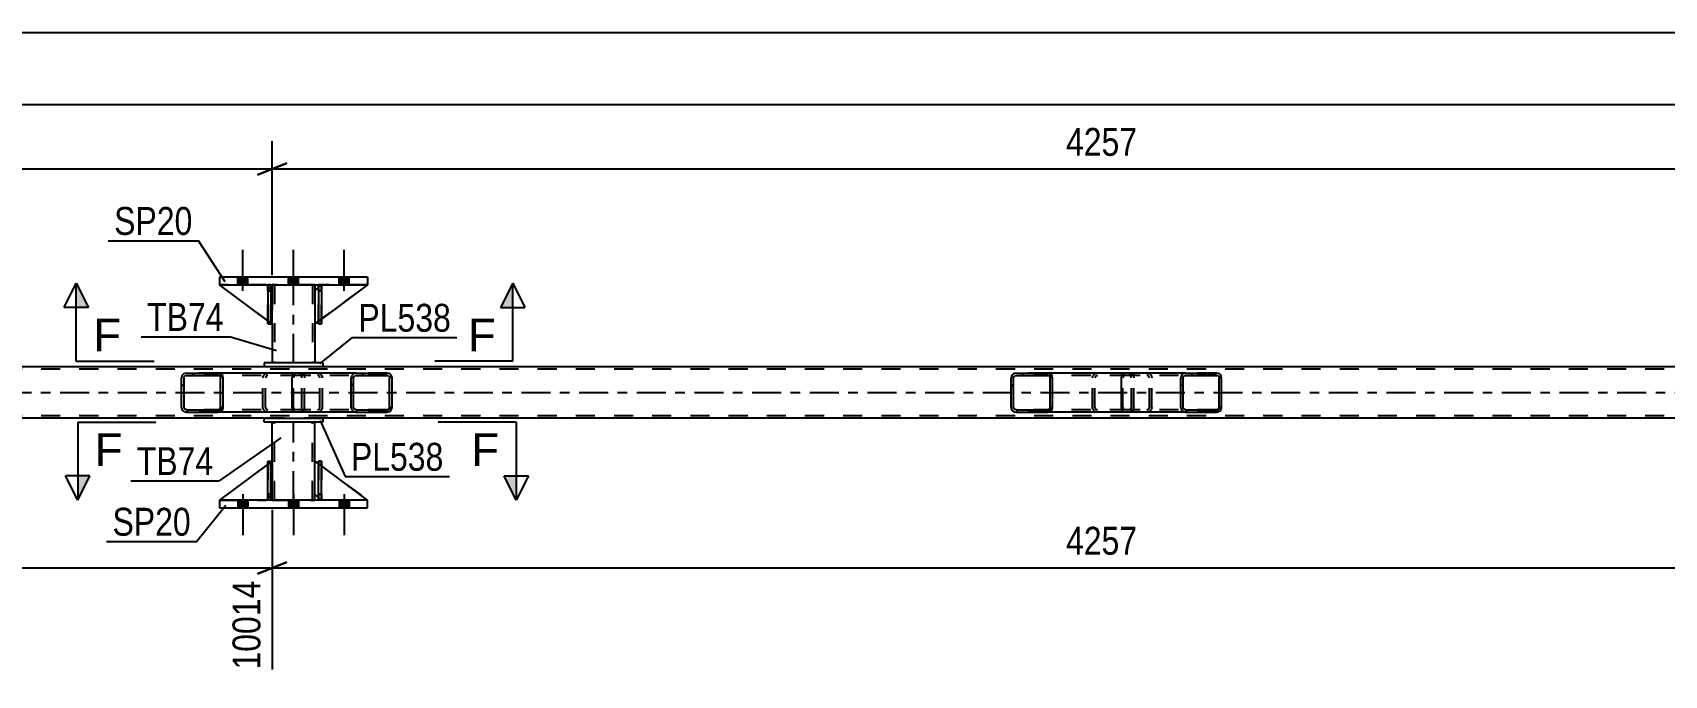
# Model space of a CAD drawing. Header units: millimetres. Extents: x 0 to 841, y 0 to 594.
# Drawn here: x 475.1 to 642.6, y 197.2 to 263.1 of the extents above; entities that cross this region are included whole.
import ezdxf

# ---------------------------------------------------------------- set-up
doc = ezdxf.new("R2010")
doc.units = ezdxf.units.MM
doc.linetypes.add('DXK_LINE_DOT2', pattern=[3.9198, 1.9599, -1.9599])
doc.linetypes.add('DXK_LINE_DOT3', pattern=[5.9187, 2.979, -0.9799, 0.9799, -0.9799])
doc.styles.add('Arial', font='ARIAL.TTF', dxfattribs={"height": 0.2})
doc.styles.add('Arial Narrow', font='ARIALN.TTF', dxfattribs={"height": 0.2})

# ---------------------------------------------------------------- blocks, each defined once
blk = doc.blocks.new('Part-318887337-2885 - 2764')
at = {"color": 2, "linetype": 'Continuous'}
for p, q in [((504.41, 215.16), (504.41, 219.16)), ((504.41, 219.16), (504.73, 219.16)), ((504.73, 215.16), (504.73, 219.16)), ((504.41, 215.16), (504.41, 215.16)), ((504.73, 215.16), (504.41, 215.16))]:
    blk.add_line(p, q, dxfattribs=at)
at = {"color": 7, "linetype": 'DXK_LINE_DOT2'}
for p, q in [((504.41, 219.16), (504.41, 215.76)), ((504.73, 215.76), (504.73, 219.16)), ((504.41, 215.76), (504.41, 215.16)), ((504.41, 215.76), (504.73, 215.76)), ((504.73, 215.16), (504.73, 215.76)), ((504.73, 215.16), (504.73, 215.16))]:
    blk.add_line(p, q, dxfattribs=at)
blk = doc.blocks.new('Part-318887337-2887 - 2764')
at = {"color": 7, "linetype": 'DXK_LINE_DOT2'}
for p, q in [((504.73, 219.16), (504.41, 219.16)), ((504.41, 215.76), (504.41, 219.16)), ((504.41, 219.16), (504.41, 215.16)), ((504.73, 219.16), (504.73, 215.76)), ((504.73, 215.16), (504.73, 219.16)), ((504.73, 215.76), (504.41, 215.76)), ((504.41, 215.16), (504.41, 215.76)), ((504.73, 215.16), (504.41, 215.16)), ((504.73, 215.76), (504.73, 215.16)), ((504.73, 215.16), (504.73, 215.16))]:
    blk.add_line(p, q, dxfattribs=at)
blk = doc.blocks.new('Part-318887337-2823 - 2764')
at = {"color": 2, "linetype": 'Continuous'}
for p, q in [((499.53, 237.24), (499.21, 237.24)), ((499.21, 237.24), (499.22, 233.24)), ((499.54, 237.24), (499.53, 237.24)), ((499.53, 237.24), (499.54, 233.24)), ((499.54, 233.24), (499.22, 233.24))]:
    blk.add_line(p, q, dxfattribs=at)
at = {"color": 7, "linetype": 'DXK_LINE_DOT2'}
for p, q in [((499.22, 236.64), (499.22, 237.24)), ((499.54, 236.64), (499.22, 236.64)), ((499.22, 236.64), (499.22, 233.24)), ((499.54, 237.24), (499.53, 237.24)), ((499.54, 236.64), (499.54, 237.24)), ((499.54, 233.24), (499.54, 236.64))]:
    blk.add_line(p, q, dxfattribs=at)
blk = doc.blocks.new('Part-318887337-2828 - 2764')
at = {"color": 2, "linetype": 'Continuous'}
for p, q in [((499.66, 219.16), (499.66, 223.16)), ((504.06, 219.16), (504.06, 223.16)), ((499.66, 215.16), (499.66, 215.76)), ((504.06, 215.16), (504.06, 215.76))]:
    blk.add_line(p, q, dxfattribs=at)
at = {"color": 7, "linetype": 'DXK_LINE_DOT2'}
for p, q in [((504.06, 223.16), (499.66, 223.16)), ((499.9, 215.16), (499.9, 223.16)), ((503.82, 215.16), (503.82, 223.16)), ((499.66, 215.76), (499.66, 219.16)), ((504.06, 215.76), (504.06, 219.16)), ((499.66, 215.16), (504.06, 215.16))]:
    blk.add_line(p, q, dxfattribs=at)
at = {"color": 7, "linetype": 'DXK_LINE_DOT3'}
blk.add_line((501.86, 215.16), (501.86, 223.16), dxfattribs=at)
blk = doc.blocks.new('Part-318887337-2833 - 2764')
at = {"color": 2, "linetype": 'Continuous'}
for p, q in [((498.86, 223.56), (504.86, 223.56)), ((498.86, 223.16), (498.86, 223.56)), ((504.86, 223.16), (498.86, 223.16)), ((504.86, 223.56), (504.86, 223.16))]:
    blk.add_line(p, q, dxfattribs=at)
blk = doc.blocks.new('Part-318887337-2838 - 2764')
at = {"color": 2, "linetype": 'Continuous'}
for p, q in [((504.86, 229.24), (498.86, 229.24)), ((498.86, 229.24), (498.86, 228.84)), ((504.86, 228.84), (498.86, 228.84)), ((504.86, 229.24), (504.86, 228.84))]:
    blk.add_line(p, q, dxfattribs=at)
blk = doc.blocks.new('Part-318887337-2843 - 2764')
at = {"color": 2, "linetype": 'Continuous'}
for p, q in [((499.66, 237.24), (499.66, 236.64)), ((504.06, 237.24), (504.06, 236.64)), ((499.66, 233.24), (499.66, 229.24)), ((504.06, 233.24), (504.06, 229.24))]:
    blk.add_line(p, q, dxfattribs=at)
at = {"color": 7, "linetype": 'DXK_LINE_DOT2'}
for p, q in [((504.06, 237.24), (499.66, 237.24)), ((499.66, 236.64), (499.66, 233.24)), ((499.9, 237.24), (499.9, 229.24)), ((503.82, 237.24), (503.82, 229.24)), ((504.06, 236.64), (504.06, 233.24)), ((504.06, 229.24), (499.66, 229.24))]:
    blk.add_line(p, q, dxfattribs=at)
at = {"color": 7, "linetype": 'DXK_LINE_DOT3'}
blk.add_line((501.86, 229.24), (501.86, 237.24), dxfattribs=at)
blk = doc.blocks.new('Part-318887337-2910 - 2764')
at = {"color": 7, "linetype": 'DXK_LINE_DOT2'}
for p, q in [((499.21, 236.64), (499.21, 237.24)), ((499.21, 237.24), (499.21, 237.24)), ((499.21, 237.24), (499.21, 233.24)), ((499.53, 237.24), (499.21, 237.24)), ((499.21, 233.24), (499.21, 236.64)), ((499.21, 236.64), (499.53, 236.64)), ((499.53, 236.64), (499.53, 237.24)), ((499.53, 233.24), (499.53, 237.24)), ((499.53, 236.64), (499.53, 233.24)), ((499.21, 233.24), (499.53, 233.24))]:
    blk.add_line(p, q, dxfattribs=at)
blk = doc.blocks.new('Part-318887337-2850 - 2764')
at = {"color": 2, "linetype": 'Continuous'}
for p, q in [((499.21, 215.16), (499.22, 219.16)), ((499.22, 219.16), (499.54, 219.16)), ((499.53, 215.16), (499.54, 219.16)), ((499.22, 215.16), (499.21, 215.16)), ((499.54, 215.16), (499.21, 215.16))]:
    blk.add_line(p, q, dxfattribs=at)
at = {"color": 7, "linetype": 'DXK_LINE_DOT2'}
for p, q in [((499.22, 219.16), (499.22, 215.76)), ((499.54, 215.76), (499.54, 219.16)), ((499.22, 215.76), (499.22, 215.16)), ((499.22, 215.76), (499.54, 215.76)), ((499.53, 215.16), (499.54, 215.16)), ((499.54, 215.16), (499.54, 215.76))]:
    blk.add_line(p, q, dxfattribs=at)
blk = doc.blocks.new('Part-318887337-2852 - 2764')
at = {"color": 7, "linetype": 'DXK_LINE_DOT2'}
for p, q in [((499.21, 219.16), (499.53, 219.16)), ((499.21, 215.76), (499.21, 219.16)), ((499.21, 219.16), (499.21, 215.16)), ((499.53, 219.16), (499.53, 215.76)), ((499.53, 215.16), (499.53, 219.06)), ((499.53, 215.76), (499.21, 215.76)), ((499.21, 215.16), (499.21, 215.76)), ((499.53, 215.16), (499.21, 215.16)), ((499.53, 215.76), (499.53, 215.16)), ((499.53, 215.16), (499.53, 215.16))]:
    blk.add_line(p, q, dxfattribs=at)
blk = doc.blocks.new('Part-318887337-2869 - 2764')
at = {"color": 2, "linetype": 'Continuous'}
for p, q in [((509.46, 238.04), (494.26, 238.04)), ((494.26, 238.04), (494.26, 237.24)), ((509.46, 238.04), (509.46, 237.24)), ((494.26, 237.24), (509.46, 237.24))]:
    blk.add_line(p, q, dxfattribs=at)
blk = doc.blocks.new('Part-318887337-2874 - 2764')
at = {"color": 2, "linetype": 'Continuous'}
for p, q in [((509.46, 215.16), (494.26, 215.16)), ((494.26, 215.16), (494.26, 214.36)), ((509.46, 214.36), (509.46, 215.16)), ((494.26, 214.36), (509.46, 214.36))]:
    blk.add_line(p, q, dxfattribs=at)
blk = doc.blocks.new('Part-318887337-2875 - 2764')
at = {"color": 2, "linetype": 'Continuous'}
for p, q in [((504.06, 215.76), (504.06, 219.16)), ((504.41, 218.89), (504.06, 219.16)), ((509.46, 215.16), (504.73, 218.66)), ((504.41, 215.4), (504.06, 215.76))]:
    blk.add_line(p, q, dxfattribs=at)
at = {"color": 7, "linetype": 'DXK_LINE_DOT2'}
for p, q in [((504.73, 218.66), (504.41, 218.89)), ((504.66, 215.16), (504.41, 215.4)), ((509.46, 215.16), (504.66, 215.16)), ((509.46, 215.16), (509.46, 215.16)), ((509.46, 215.16), (509.46, 215.16))]:
    blk.add_line(p, q, dxfattribs=at)
blk = doc.blocks.new('Part-318887337-2876 - 2764')
at = {"color": 7, "linetype": 'DXK_LINE_DOT2'}
for p, q in [((504.06, 215.76), (504.06, 219.16)), ((504.06, 219.16), (509.46, 215.16)), ((504.66, 215.16), (504.06, 215.76)), ((509.46, 215.16), (504.66, 215.16))]:
    blk.add_line(p, q, dxfattribs=at)
blk = doc.blocks.new('Part-318887337-2877 - 2764')
at = {"color": 2, "linetype": 'Continuous'}
for p, q in [((499.22, 218.83), (494.26, 215.16)), ((499.66, 219.16), (499.54, 219.06)), ((499.66, 215.76), (499.66, 219.16)), ((499.21, 215.31), (499.06, 215.16)), ((499.66, 215.76), (499.53, 215.63)), ((499.66, 215.76), (499.66, 215.76))]:
    blk.add_line(p, q, dxfattribs=at)
at = {"color": 7, "linetype": 'DXK_LINE_DOT2'}
for p, q in [((499.54, 219.06), (499.22, 218.83)), ((499.66, 215.76), (499.66, 219.16)), ((494.26, 215.16), (499.06, 215.16)), ((499.66, 215.76), (499.06, 215.16)), ((499.53, 215.63), (499.21, 215.31))]:
    blk.add_line(p, q, dxfattribs=at)
blk = doc.blocks.new('Part-318887337-2880 - 2764')
at = {"linetype": 'Continuous'}
h = blk.add_hatch(dxfattribs=at)
h.set_pattern_fill('', scale=0.7, style=0, pattern_type=0)
h.set_pattern_definition([(45, (511.9348, 227.8962), (-1.57154, 1.57154), [])])
h.paths.add_polyline_path([(511.97, 227.71), (511.93, 227.9), (511.83, 228.05), (511.66, 228.16), (511.47, 228.19), (508.29, 228.19), (508.09, 228.16), (507.93, 228.05), (507.82, 227.9), (507.78, 227.71), (507.78, 224.67), (507.82, 224.49), (507.93, 224.33), (508.09, 224.23), (508.29, 224.19), (511.47, 224.19), (511.66, 224.23), (511.83, 224.33), (511.93, 224.49), (511.97, 224.67)])
h.paths.add_polyline_path([(511.7, 224.58), (511.65, 224.5), (511.57, 224.45), (511.47, 224.43), (508.29, 224.43), (508.19, 224.45), (508.11, 224.5), (508.05, 224.58), (508.03, 224.67), (508.03, 227.71), (508.05, 227.8), (508.11, 227.88), (508.19, 227.93), (508.29, 227.95), (511.47, 227.95), (511.57, 227.93), (511.65, 227.88), (511.7, 227.8), (511.72, 227.71), (511.72, 224.67)])
at = {"color": 2, "linetype": 'Continuous'}
for p, q in [((501.72, 227.71), (501.74, 227.9)), ((501.74, 227.9), (501.79, 228.05)), ((501.79, 228.05), (501.88, 228.16)), ((501.88, 228.16), (501.99, 228.19)), ((508.29, 228.19), (501.99, 228.19)), ((507.82, 227.9), (507.78, 227.71)), ((508.03, 227.71), (508.05, 227.8)), ((508.05, 227.8), (508.11, 227.88)), ((508.29, 228.19), (508.09, 228.16)), ((508.11, 227.88), (508.19, 227.93)), ((508.19, 227.93), (508.29, 227.95)), ((508.29, 228.19), (511.47, 228.19)), ((508.29, 227.95), (511.47, 227.95)), ((511.66, 228.16), (511.47, 228.19)), ((511.47, 227.95), (511.57, 227.93)), ((511.57, 227.93), (511.65, 227.88)), ((511.65, 227.88), (511.7, 227.8)), ((511.7, 227.8), (511.72, 227.71)), ((511.97, 227.71), (511.93, 227.9)), ((501.72, 224.67), (501.72, 227.71)), ((507.78, 224.67), (507.78, 227.71)), ((508.03, 224.67), (508.03, 227.71)), ((511.72, 224.67), (511.72, 227.71)), ((511.97, 224.67), (511.97, 227.71)), ((501.74, 224.49), (501.72, 224.67)), ((501.79, 224.33), (501.74, 224.49)), ((507.78, 224.67), (507.82, 224.49)), ((508.05, 224.58), (508.03, 224.67)), ((508.11, 224.5), (508.05, 224.58)), ((508.19, 224.45), (508.11, 224.5)), ((508.29, 224.43), (508.19, 224.45)), ((508.29, 224.43), (511.47, 224.43)), ((511.57, 224.45), (511.47, 224.43)), ((511.65, 224.5), (511.57, 224.45)), ((511.7, 224.58), (511.65, 224.5)), ((511.72, 224.67), (511.7, 224.58)), ((511.93, 224.49), (511.97, 224.67)), ((501.88, 224.23), (501.79, 224.33)), ((501.99, 224.19), (501.88, 224.23)), ((508.29, 224.19), (501.99, 224.19)), ((508.09, 224.23), (508.29, 224.19)), ((508.29, 224.19), (511.47, 224.19)), ((511.47, 224.19), (511.66, 224.23))]:
    blk.add_line(p, q, dxfattribs=at)
at = {"color": 7, "linetype": 'DXK_LINE_DOT2'}
for p, q in [((501.86, 227.8), (501.85, 227.71)), ((501.89, 227.88), (501.86, 227.8)), ((501.93, 227.93), (501.89, 227.88)), ((501.99, 227.95), (501.93, 227.93)), ((511.47, 227.95), (501.99, 227.95)), ((502.98, 227.95), (502.98, 228.19)), ((504.32, 228.19), (504.51, 228.16)), ((504.42, 227.93), (504.32, 227.95)), ((504.5, 227.88), (504.42, 227.93)), ((504.55, 227.8), (504.5, 227.88)), ((504.57, 227.71), (504.55, 227.8)), ((504.78, 227.9), (504.82, 227.71)), ((511.47, 228.19), (508.29, 228.19)), ((501.85, 224.67), (501.85, 227.71)), ((504.57, 224.67), (504.57, 227.71)), ((504.82, 224.67), (504.82, 227.71)), ((501.85, 224.67), (501.86, 224.58)), ((501.86, 224.58), (501.89, 224.5)), ((501.89, 224.5), (501.93, 224.45)), ((501.93, 224.45), (501.99, 224.43)), ((511.47, 224.43), (501.99, 224.43)), ((502.98, 224.19), (502.98, 224.43)), ((504.32, 224.43), (504.42, 224.45)), ((504.42, 224.45), (504.5, 224.5)), ((504.5, 224.5), (504.55, 224.58)), ((504.55, 224.58), (504.57, 224.67)), ((504.82, 224.67), (504.78, 224.49)), ((504.32, 224.19), (501.99, 224.19)), ((504.51, 224.23), (504.32, 224.19)), ((511.47, 224.19), (508.29, 224.19))]:
    blk.add_line(p, q, dxfattribs=at)
for centre, start, end in [((504.33, 227.7), 23.8494, 68.8059), ((504.33, 224.69), 291.1941, 336.1506)]:
    blk.add_arc(centre, 0.492, start, end, dxfattribs=at)
at = {"color": 2, "linetype": 'Continuous'}
for centre, start, end in [((508.27, 227.7), 111.1941, 156.1506), ((511.48, 227.7), 23.8494, 68.8059), ((508.27, 224.69), 203.8494, 248.8059), ((511.48, 224.69), 291.1941, 336.1506)]:
    blk.add_arc(centre, 0.492, start, end, dxfattribs=at)
blk = doc.blocks.new('Part-318887337-2881 - 2764')
at = {"linetype": 'Continuous'}
h = blk.add_hatch(dxfattribs=at)
h.set_pattern_fill('', scale=0.7, style=0, pattern_type=0)
h.set_pattern_definition([(45, (579.7247, 227.8962), (-1.57154, 1.57154), [])])
h.paths.add_polyline_path([(579.76, 227.71), (579.72, 227.9), (579.61, 228.05), (579.45, 228.16), (579.25, 228.19), (576.02, 228.19), (575.82, 228.16), (575.66, 228.05), (575.55, 227.9), (575.51, 227.71), (575.51, 224.67), (575.55, 224.49), (575.66, 224.33), (575.82, 224.23), (576.02, 224.19), (579.25, 224.19), (579.45, 224.23), (579.61, 224.33), (579.72, 224.49), (579.76, 224.67)])
h.paths.add_polyline_path([(579.49, 224.58), (579.43, 224.5), (579.35, 224.45), (579.25, 224.43), (576.02, 224.43), (575.92, 224.45), (575.84, 224.5), (575.78, 224.58), (575.76, 224.67), (575.76, 227.71), (575.78, 227.8), (575.84, 227.88), (575.92, 227.93), (576.02, 227.95), (579.25, 227.95), (579.35, 227.93), (579.43, 227.88), (579.49, 227.8), (579.51, 227.71), (579.51, 224.67)])
at = {"color": 2, "linetype": 'Continuous'}
for p, q in [((575.55, 227.9), (575.51, 227.71)), ((575.76, 227.71), (575.78, 227.8)), ((575.78, 227.8), (575.84, 227.88)), ((576.02, 228.19), (575.82, 228.16)), ((575.84, 227.88), (575.92, 227.93)), ((575.92, 227.93), (576.02, 227.95)), ((576.02, 228.19), (579.25, 228.19)), ((576.02, 227.95), (579.25, 227.95)), ((587.12, 228.19), (579.25, 228.19)), ((579.45, 228.16), (579.25, 228.19)), ((579.25, 227.95), (579.35, 227.93)), ((579.35, 227.93), (579.43, 227.88)), ((579.43, 227.88), (579.49, 227.8)), ((579.49, 227.8), (579.51, 227.71)), ((579.76, 227.71), (579.72, 227.9)), ((575.51, 224.67), (575.51, 227.71)), ((575.76, 224.67), (575.76, 227.71)), ((579.51, 224.67), (579.51, 227.71)), ((579.76, 224.67), (579.76, 227.71)), ((575.51, 224.67), (575.55, 224.49)), ((575.78, 224.58), (575.76, 224.67)), ((575.84, 224.5), (575.78, 224.58)), ((575.92, 224.45), (575.84, 224.5)), ((576.02, 224.43), (575.92, 224.45)), ((576.02, 224.43), (579.25, 224.43)), ((579.35, 224.45), (579.25, 224.43)), ((579.43, 224.5), (579.35, 224.45)), ((579.49, 224.58), (579.43, 224.5)), ((579.51, 224.67), (579.49, 224.58)), ((579.72, 224.49), (579.76, 224.67)), ((575.82, 224.23), (576.02, 224.19)), ((576.02, 224.19), (579.25, 224.19)), ((579.25, 224.19), (579.45, 224.23)), ((587.12, 224.19), (579.25, 224.19))]:
    blk.add_line(p, q, dxfattribs=at)
at = {"color": 7, "linetype": 'DXK_LINE_DOT2'}
for p, q in [((579.25, 228.19), (576.02, 228.19)), ((587.6, 227.95), (576.02, 227.95)), ((583.86, 227.71), (583.9, 227.9)), ((584.13, 227.8), (584.11, 227.71)), ((584.19, 227.88), (584.13, 227.8)), ((584.17, 228.16), (584.37, 228.19)), ((584.19, 227.88), (584.21, 227.9)), ((584.21, 227.9), (584.27, 227.93)), ((584.27, 227.93), (584.37, 227.95)), ((587.6, 228.19), (587.12, 228.19)), ((587.6, 228.19), (587.8, 228.16)), ((587.7, 227.93), (587.6, 227.95)), ((587.78, 227.88), (587.7, 227.93)), ((587.84, 227.8), (587.78, 227.88)), ((587.86, 227.71), (587.84, 227.8)), ((588.07, 227.9), (588.11, 227.71)), ((583.86, 224.67), (583.86, 227.71)), ((584.11, 224.67), (584.11, 227.71)), ((587.86, 224.67), (587.86, 227.71)), ((588.11, 224.67), (588.11, 227.71)), ((587.6, 224.43), (576.02, 224.43)), ((583.9, 224.49), (583.86, 224.67)), ((584.11, 224.67), (584.13, 224.58)), ((584.13, 224.58), (584.19, 224.5)), ((584.19, 224.5), (584.21, 224.49)), ((584.21, 224.49), (584.27, 224.45)), ((584.27, 224.45), (584.37, 224.43)), ((587.6, 224.43), (587.7, 224.45)), ((587.7, 224.45), (587.78, 224.5)), ((587.78, 224.5), (587.84, 224.58)), ((587.84, 224.58), (587.86, 224.67)), ((588.11, 224.67), (588.07, 224.49)), ((579.25, 224.19), (576.02, 224.19)), ((584.37, 224.19), (584.17, 224.23)), ((587.6, 224.19), (587.12, 224.19)), ((587.8, 224.23), (587.6, 224.19))]:
    blk.add_line(p, q, dxfattribs=at)
at = {"color": 2, "linetype": 'Continuous'}
for centre, start, end in [((576, 227.69), 110.7584, 155.6801), ((579.27, 227.69), 24.32, 69.2417), ((576, 224.69), 204.32, 249.2417), ((579.27, 224.69), 290.7584, 335.6801)]:
    blk.add_arc(centre, 0.496, start, end, dxfattribs=at)
at = {"color": 7, "linetype": 'DXK_LINE_DOT2'}
for centre, start, end in [((584.35, 227.69), 110.7584, 155.6801), ((587.62, 227.69), 24.32, 69.2417), ((584.35, 224.69), 204.32, 249.2417), ((587.62, 224.69), 290.7584, 335.6801)]:
    blk.add_arc(centre, 0.496, start, end, dxfattribs=at)
blk = doc.blocks.new('Part-318887337-2882 - 2764')
at = {"linetype": 'Continuous'}
h = blk.add_hatch(dxfattribs=at)
h.set_pattern_fill('', scale=0.7, style=0, pattern_type=0)
h.set_pattern_definition([(45, (597.069, 227.8962), (-1.57154, 1.57154), [])])
h.paths.add_polyline_path([(597.11, 227.71), (597.07, 227.9), (596.96, 228.05), (596.8, 228.16), (596.6, 228.19), (593.42, 228.19), (593.23, 228.16), (593.06, 228.05), (592.96, 227.9), (592.92, 227.71), (592.92, 224.67), (592.96, 224.49), (593.06, 224.33), (593.23, 224.23), (593.42, 224.19), (596.6, 224.19), (596.8, 224.23), (596.96, 224.33), (597.07, 224.49), (597.11, 224.67)])
h.paths.add_polyline_path([(596.84, 224.58), (596.78, 224.5), (596.7, 224.45), (596.6, 224.43), (593.42, 224.43), (593.32, 224.45), (593.24, 224.5), (593.19, 224.58), (593.17, 224.67), (593.17, 227.71), (593.19, 227.8), (593.24, 227.88), (593.32, 227.93), (593.42, 227.95), (596.6, 227.95), (596.7, 227.93), (596.78, 227.88), (596.84, 227.8), (596.86, 227.71), (596.86, 224.67)])
at = {"color": 2, "linetype": 'Continuous'}
for p, q in [((586.85, 227.71), (586.87, 227.9)), ((586.87, 227.9), (586.93, 228.05)), ((586.93, 228.05), (587.02, 228.16)), ((587.02, 228.16), (587.12, 228.19)), ((593.42, 228.19), (587.12, 228.19)), ((592.96, 227.9), (592.92, 227.71)), ((593.17, 227.71), (593.19, 227.8)), ((593.19, 227.8), (593.24, 227.88)), ((593.42, 228.19), (593.23, 228.16)), ((593.24, 227.88), (593.32, 227.93)), ((593.32, 227.93), (593.42, 227.95)), ((593.42, 228.19), (596.6, 228.19)), ((593.42, 227.95), (596.6, 227.95)), ((596.8, 228.16), (596.6, 228.19)), ((596.6, 227.95), (596.7, 227.93)), ((596.7, 227.93), (596.78, 227.88)), ((596.78, 227.88), (596.84, 227.8)), ((596.84, 227.8), (596.86, 227.71)), ((597.11, 227.71), (597.07, 227.9)), ((586.85, 224.67), (586.85, 227.71)), ((592.92, 224.67), (592.92, 227.71)), ((593.17, 224.67), (593.17, 227.71)), ((596.86, 224.67), (596.86, 227.71)), ((597.11, 224.67), (597.11, 227.71)), ((586.87, 224.49), (586.85, 224.67)), ((586.93, 224.33), (586.87, 224.49)), ((592.92, 224.67), (592.96, 224.49)), ((593.19, 224.58), (593.17, 224.67)), ((593.24, 224.5), (593.19, 224.58)), ((593.32, 224.45), (593.24, 224.5)), ((593.42, 224.43), (593.32, 224.45)), ((593.42, 224.43), (596.6, 224.43)), ((596.7, 224.45), (596.6, 224.43)), ((596.78, 224.5), (596.7, 224.45)), ((596.84, 224.58), (596.78, 224.5)), ((596.86, 224.67), (596.84, 224.58)), ((597.07, 224.49), (597.11, 224.67)), ((587.02, 224.23), (586.93, 224.33)), ((587.12, 224.19), (587.02, 224.23)), ((593.42, 224.19), (587.12, 224.19)), ((593.23, 224.23), (593.42, 224.19)), ((593.42, 224.19), (596.6, 224.19)), ((596.6, 224.19), (596.8, 224.23))]:
    blk.add_line(p, q, dxfattribs=at)
at = {"color": 7, "linetype": 'DXK_LINE_DOT2'}
for p, q in [((587, 227.8), (586.98, 227.71)), ((587.02, 227.88), (587, 227.8)), ((587.07, 227.93), (587.02, 227.88)), ((587.12, 227.95), (587.07, 227.93)), ((596.6, 227.95), (587.12, 227.95)), ((588.11, 227.95), (588.11, 228.19)), ((589.45, 228.19), (589.65, 228.16)), ((589.55, 227.93), (589.45, 227.95)), ((589.63, 227.88), (589.55, 227.93)), ((589.69, 227.8), (589.63, 227.88)), ((589.71, 227.71), (589.69, 227.8)), ((589.92, 227.9), (589.96, 227.71)), ((596.6, 228.19), (593.42, 228.19)), ((586.98, 224.67), (586.98, 227.71)), ((589.71, 224.67), (589.71, 227.71)), ((589.96, 224.67), (589.96, 227.71)), ((586.98, 224.67), (587, 224.58)), ((587, 224.58), (587.02, 224.5)), ((587.02, 224.5), (587.07, 224.45)), ((587.07, 224.45), (587.12, 224.43)), ((596.6, 224.43), (587.12, 224.43)), ((588.11, 224.19), (588.11, 224.43)), ((589.45, 224.43), (589.55, 224.45)), ((589.55, 224.45), (589.63, 224.5)), ((589.63, 224.5), (589.69, 224.58)), ((589.69, 224.58), (589.71, 224.67)), ((589.96, 224.67), (589.92, 224.49)), ((589.45, 224.19), (587.12, 224.19)), ((589.65, 224.23), (589.45, 224.19)), ((596.6, 224.19), (593.42, 224.19))]:
    blk.add_line(p, q, dxfattribs=at)
for centre, start, end in [((589.47, 227.7), 23.8494, 68.8059), ((589.47, 224.69), 291.1941, 336.1506)]:
    blk.add_arc(centre, 0.492, start, end, dxfattribs=at)
at = {"color": 2, "linetype": 'Continuous'}
for centre, start, end in [((593.41, 227.7), 111.1941, 156.1506), ((596.62, 227.7), 23.8494, 68.8059), ((593.41, 224.69), 203.8494, 248.8059), ((596.62, 224.69), 291.1941, 336.1506)]:
    blk.add_arc(centre, 0.492, start, end, dxfattribs=at)
blk = doc.blocks.new('Part-318887337-2884 - 2764')
at = {"color": 7, "linetype": 'DXK_LINE_DOT2'}
for p, q in [((499.66, 219.16), (494.26, 215.16)), ((499.66, 215.76), (499.66, 219.16)), ((499.66, 219.16), (499.66, 215.76)), ((494.26, 215.16), (499.06, 215.16)), ((499.06, 215.16), (499.66, 215.76)), ((499.66, 215.76), (499.06, 215.16)), ((499.66, 215.76), (499.66, 215.76))]:
    blk.add_line(p, q, dxfattribs=at)
blk = doc.blocks.new('Part-318887337-2889 - 2764')
at = {"color": 2, "linetype": 'Continuous'}
for p, q in [((504.41, 236.99), (504.06, 236.64)), ((504.06, 236.64), (504.06, 233.24)), ((509.46, 237.24), (504.73, 233.74)), ((504.41, 233.5), (504.06, 233.24))]:
    blk.add_line(p, q, dxfattribs=at)
at = {"color": 7, "linetype": 'DXK_LINE_DOT2'}
for p, q in [((504.66, 237.24), (504.41, 236.99)), ((509.46, 237.24), (504.66, 237.24)), ((504.73, 233.74), (504.41, 233.5))]:
    blk.add_line(p, q, dxfattribs=at)
blk = doc.blocks.new('Part-318887337-2929 - 2764')
at = {"color": 7, "linetype": 'DXK_LINE_DOT2'}
for p, q in [((504.66, 237.24), (504.06, 236.64)), ((504.06, 233.24), (509.46, 237.24)), ((504.06, 236.64), (504.06, 233.24)), ((509.46, 237.24), (504.66, 237.24))]:
    blk.add_line(p, q, dxfattribs=at)
blk = doc.blocks.new('Part-318887337-2930 - 2764')
at = {"color": 2, "linetype": 'Continuous'}
for p, q in [((499.22, 233.57), (494.26, 237.24)), ((499.21, 237.08), (499.06, 237.24)), ((499.66, 236.64), (499.53, 236.76)), ((499.66, 236.64), (499.66, 236.64)), ((499.66, 233.24), (499.66, 236.64)), ((499.54, 233.33), (499.66, 233.24)), ((499.66, 233.24), (499.66, 233.24))]:
    blk.add_line(p, q, dxfattribs=at)
at = {"color": 7, "linetype": 'DXK_LINE_DOT2'}
for p, q in [((499.06, 237.24), (494.26, 237.24)), ((499.06, 237.24), (499.66, 236.64)), ((499.53, 236.76), (499.21, 237.08)), ((499.66, 236.64), (499.66, 233.24)), ((499.54, 233.33), (499.22, 233.57))]:
    blk.add_line(p, q, dxfattribs=at)
blk = doc.blocks.new('Part-318887337-2931 - 2764')
at = {"color": 7, "linetype": 'DXK_LINE_DOT2'}
for p, q in [((499.66, 233.24), (494.26, 237.24)), ((494.26, 237.24), (499.06, 237.24)), ((499.06, 237.24), (499.66, 236.64)), ((499.66, 236.64), (499.06, 237.24)), ((499.66, 236.64), (499.66, 233.24)), ((499.66, 236.64), (499.66, 236.64)), ((499.66, 236.64), (499.66, 233.24))]:
    blk.add_line(p, q, dxfattribs=at)
blk = doc.blocks.new('Part-318887337-2932 - 2764')
at = {"color": 2, "linetype": 'Continuous'}
for p, q in [((504.73, 237.24), (504.41, 237.24)), ((504.41, 237.24), (504.41, 233.24)), ((504.73, 237.24), (504.73, 237.24)), ((504.73, 237.24), (504.73, 233.24)), ((504.73, 233.24), (504.41, 233.24))]:
    blk.add_line(p, q, dxfattribs=at)
at = {"color": 7, "linetype": 'DXK_LINE_DOT2'}
for p, q in [((504.41, 236.64), (504.41, 237.24)), ((504.73, 236.64), (504.41, 236.64)), ((504.41, 236.64), (504.41, 233.24)), ((504.73, 236.64), (504.73, 237.24)), ((504.73, 237.24), (504.73, 237.24)), ((504.73, 233.24), (504.73, 236.64))]:
    blk.add_line(p, q, dxfattribs=at)
blk = doc.blocks.new('Part-318887337-2934 - 2764')
at = {"color": 7, "linetype": 'DXK_LINE_DOT2'}
for p, q in [((504.41, 236.64), (504.41, 237.24)), ((504.41, 237.24), (504.41, 237.24)), ((504.41, 237.24), (504.41, 233.24)), ((504.73, 237.24), (504.41, 237.24)), ((504.41, 233.24), (504.41, 236.64)), ((504.41, 236.64), (504.73, 236.64)), ((504.73, 236.64), (504.73, 237.24)), ((504.73, 233.24), (504.73, 237.24)), ((504.73, 236.64), (504.73, 233.24)), ((504.41, 233.24), (504.73, 233.24))]:
    blk.add_line(p, q, dxfattribs=at)
blk = doc.blocks.new('Part-318887337-2993 - 2764')
at = {"color": 2, "linetype": 'Continuous'}
for p, q in [((767.98, 228.83), (99.1, 228.83)), ((498.86, 223.55), (249.65, 223.55)), ((669.13, 223.55), (504.86, 223.55))]:
    blk.add_line(p, q, dxfattribs=at)
at = {"color": 7, "linetype": 'DXK_LINE_DOT2'}
for p, q in [((767.98, 228.59), (99.1, 228.59)), ((767.98, 223.79), (99.1, 223.79)), ((504.86, 223.55), (498.86, 223.55))]:
    blk.add_line(p, q, dxfattribs=at)
at = {"color": 7, "linetype": 'DXK_LINE_DOT3'}
blk.add_line((99.1, 226.19), (767.98, 226.19), dxfattribs=at)
blk = doc.blocks.new('Part-318887337-2995 - 2764')
at = {"linetype": 'Continuous'}
h = blk.add_hatch(dxfattribs=at)
h.set_pattern_fill('', scale=0.7, style=0, pattern_type=0)
h.set_pattern_definition([(45, (494.5905, 227.8962), (-1.57154, 1.57154), [])])
h.paths.add_polyline_path([(494.63, 227.71), (494.59, 227.9), (494.48, 228.05), (494.31, 228.16), (494.12, 228.19), (490.88, 228.19), (490.69, 228.16), (490.52, 228.05), (490.41, 227.9), (490.37, 227.71), (490.37, 224.67), (490.41, 224.49), (490.52, 224.33), (490.69, 224.23), (490.88, 224.19), (494.12, 224.19), (494.31, 224.23), (494.48, 224.33), (494.59, 224.49), (494.63, 224.67)])
h.paths.add_polyline_path([(494.35, 224.58), (494.3, 224.5), (494.22, 224.45), (494.12, 224.43), (490.88, 224.43), (490.79, 224.45), (490.7, 224.5), (490.65, 224.58), (490.63, 224.67), (490.63, 227.71), (490.65, 227.8), (490.7, 227.88), (490.79, 227.93), (490.88, 227.95), (494.12, 227.95), (494.22, 227.93), (494.3, 227.88), (494.35, 227.8), (494.37, 227.71), (494.37, 224.67)])
at = {"color": 2, "linetype": 'Continuous'}
for p, q in [((490.41, 227.9), (490.37, 227.71)), ((490.63, 227.71), (490.65, 227.8)), ((490.65, 227.8), (490.7, 227.88)), ((490.88, 228.19), (490.69, 228.16)), ((490.7, 227.88), (490.79, 227.93)), ((490.79, 227.93), (490.88, 227.95)), ((490.88, 228.19), (494.12, 228.19)), ((490.88, 227.95), (494.12, 227.95)), ((501.99, 228.19), (494.12, 228.19)), ((494.31, 228.16), (494.12, 228.19)), ((494.12, 227.95), (494.22, 227.93)), ((494.22, 227.93), (494.3, 227.88)), ((494.3, 227.88), (494.35, 227.8)), ((494.35, 227.8), (494.37, 227.71)), ((494.63, 227.71), (494.59, 227.9)), ((490.37, 224.67), (490.37, 227.71)), ((490.63, 224.67), (490.63, 227.71)), ((494.37, 224.67), (494.37, 227.71)), ((494.63, 224.67), (494.63, 227.71)), ((490.37, 224.67), (490.41, 224.49)), ((490.65, 224.58), (490.63, 224.67)), ((490.7, 224.5), (490.65, 224.58)), ((490.79, 224.45), (490.7, 224.5)), ((490.88, 224.43), (490.79, 224.45)), ((490.88, 224.43), (494.12, 224.43)), ((494.22, 224.45), (494.12, 224.43)), ((494.3, 224.5), (494.22, 224.45)), ((494.35, 224.58), (494.3, 224.5)), ((494.37, 224.67), (494.35, 224.58)), ((494.59, 224.49), (494.63, 224.67)), ((490.69, 224.23), (490.88, 224.19)), ((490.88, 224.19), (494.12, 224.19)), ((494.12, 224.19), (494.31, 224.23)), ((501.99, 224.19), (494.12, 224.19))]:
    blk.add_line(p, q, dxfattribs=at)
at = {"color": 7, "linetype": 'DXK_LINE_DOT2'}
for p, q in [((494.12, 228.19), (490.88, 228.19)), ((502.47, 227.95), (490.88, 227.95)), ((498.72, 227.71), (498.76, 227.9)), ((499, 227.8), (498.98, 227.71)), ((499.05, 227.88), (499, 227.8)), ((499.04, 228.16), (499.23, 228.19)), ((499.13, 227.93), (499.05, 227.88)), ((499.23, 227.95), (499.13, 227.93)), ((502.47, 228.19), (501.99, 228.19)), ((502.47, 228.19), (502.66, 228.16)), ((502.57, 227.93), (502.47, 227.95)), ((502.65, 227.88), (502.57, 227.93)), ((502.7, 227.8), (502.65, 227.88)), ((502.72, 227.71), (502.7, 227.8)), ((502.94, 227.9), (502.98, 227.71)), ((498.72, 224.67), (498.72, 227.71)), ((498.98, 224.67), (498.98, 227.71)), ((502.72, 224.67), (502.72, 227.71)), ((502.98, 224.67), (502.98, 227.71)), ((502.47, 224.43), (490.88, 224.43)), ((498.76, 224.49), (498.72, 224.67)), ((498.98, 224.67), (499, 224.58)), ((499, 224.58), (499.05, 224.5)), ((499.05, 224.5), (499.13, 224.45)), ((499.13, 224.45), (499.23, 224.43)), ((502.47, 224.43), (502.57, 224.45)), ((502.57, 224.45), (502.65, 224.5)), ((502.65, 224.5), (502.7, 224.58)), ((502.7, 224.58), (502.72, 224.67)), ((502.98, 224.67), (502.94, 224.49)), ((494.12, 224.19), (490.88, 224.19)), ((499.23, 224.19), (499.04, 224.23)), ((502.47, 224.19), (501.99, 224.19)), ((502.66, 224.23), (502.47, 224.19))]:
    blk.add_line(p, q, dxfattribs=at)
at = {"color": 2, "linetype": 'Continuous'}
for centre, start, end in [((490.86, 227.69), 110.7584, 155.6801), ((494.14, 227.69), 24.32, 69.2417), ((490.86, 224.69), 204.32, 249.2417), ((494.14, 224.69), 290.7584, 335.6801)]:
    blk.add_arc(centre, 0.496, start, end, dxfattribs=at)
at = {"color": 7, "linetype": 'DXK_LINE_DOT2'}
for centre, start, end in [((499.21, 227.69), 110.7584, 155.6801), ((502.49, 227.69), 24.32, 69.2417), ((499.21, 224.69), 204.32, 249.2417), ((502.49, 224.69), 290.7584, 335.6801)]:
    blk.add_arc(centre, 0.496, start, end, dxfattribs=at)
blk = doc.blocks.new('Bolt-318887337-3025 - 2764')
at = {"linetype": 'Continuous'}
for points in [[(497.18, 215.16), (496.14, 215.16), (496.14, 214.36), (497.18, 214.36)], [(497.18, 215.16), (496.14, 215.16), (496.14, 214.36), (497.18, 214.36)], [(497.18, 215.16), (496.14, 215.16), (496.14, 214.36), (497.18, 214.36)], [(502.38, 215.16), (501.34, 215.16), (501.34, 214.36), (502.38, 214.36)], [(502.38, 215.16), (501.34, 215.16), (501.34, 214.36), (502.38, 214.36)], [(507.58, 215.16), (506.54, 215.16), (506.54, 214.36), (507.58, 214.36)], [(507.58, 215.16), (506.54, 215.16), (506.54, 214.36), (507.58, 214.36)], [(507.58, 215.16), (506.54, 215.16), (506.54, 214.36), (507.58, 214.36)]]:
    blk.add_hatch(color=1, dxfattribs=at).paths.add_polyline_path(points)
at = {"color": 1, "linetype": 'Continuous'}
for p, q in [((496.14, 215.16), (496.14, 214.36)), ((496.14, 215.16), (496.14, 214.36)), ((496.14, 215.16), (496.14, 214.36)), ((496.66, 215.76), (496.66, 211.56)), ((496.66, 215.76), (496.66, 211.56)), ((496.66, 215.76), (496.66, 211.56)), ((497.18, 215.16), (497.18, 214.36)), ((497.18, 215.16), (497.18, 214.36)), ((497.18, 215.16), (497.18, 214.36)), ((501.34, 215.16), (501.34, 214.36)), ((501.34, 215.16), (501.34, 214.36)), ((501.86, 215.76), (501.86, 211.56)), ((501.86, 215.76), (501.86, 211.56)), ((502.38, 215.16), (502.38, 214.36)), ((502.38, 215.16), (502.38, 214.36)), ((506.54, 215.16), (506.54, 214.36)), ((506.54, 215.16), (506.54, 214.36)), ((506.54, 215.16), (506.54, 214.36)), ((507.06, 215.76), (507.06, 211.56)), ((507.06, 215.76), (507.06, 211.56)), ((507.06, 215.76), (507.06, 211.56)), ((507.58, 215.16), (507.58, 214.36)), ((507.58, 215.16), (507.58, 214.36)), ((507.58, 215.16), (507.58, 214.36))]:
    blk.add_line(p, q, dxfattribs=at)
blk = doc.blocks.new('Bolt-318887337-3026 - 2764')
at = {"linetype": 'Continuous'}
for points in [[(496.14, 237.24), (497.18, 237.24), (497.18, 238.04), (496.14, 238.04)], [(496.14, 237.24), (497.18, 237.24), (497.18, 238.04), (496.14, 238.04)], [(496.14, 237.24), (497.18, 237.24), (497.18, 238.04), (496.14, 238.04)], [(501.34, 237.24), (502.38, 237.24), (502.38, 238.04), (501.34, 238.04)], [(501.34, 237.24), (502.38, 237.24), (502.38, 238.04), (501.34, 238.04)], [(506.54, 237.24), (507.58, 237.24), (507.58, 238.04), (506.54, 238.04)], [(506.54, 237.24), (507.58, 237.24), (507.58, 238.04), (506.54, 238.04)], [(506.54, 237.24), (507.58, 237.24), (507.58, 238.04), (506.54, 238.04)]]:
    blk.add_hatch(color=1, dxfattribs=at).paths.add_polyline_path(points)
at = {"color": 1, "linetype": 'Continuous'}
for p, q in [((496.66, 236.64), (496.66, 240.84)), ((496.66, 236.64), (496.66, 240.84)), ((496.66, 236.64), (496.66, 240.84)), ((501.86, 236.64), (501.86, 240.84)), ((501.86, 236.64), (501.86, 240.84)), ((507.06, 236.64), (507.06, 240.84)), ((507.06, 236.64), (507.06, 240.84)), ((507.06, 236.64), (507.06, 240.84)), ((496.14, 237.24), (496.14, 238.04)), ((496.14, 237.24), (496.14, 238.04)), ((496.14, 237.24), (496.14, 238.04)), ((497.18, 237.24), (497.18, 238.04)), ((497.18, 237.24), (497.18, 238.04)), ((497.18, 237.24), (497.18, 238.04)), ((501.34, 237.24), (501.34, 238.04)), ((501.34, 237.24), (501.34, 238.04)), ((502.38, 237.24), (502.38, 238.04)), ((502.38, 237.24), (502.38, 238.04)), ((506.54, 237.24), (506.54, 238.04)), ((506.54, 237.24), (506.54, 238.04)), ((506.54, 237.24), (506.54, 238.04)), ((507.58, 237.24), (507.58, 238.04)), ((507.58, 237.24), (507.58, 238.04)), ((507.58, 237.24), (507.58, 238.04))]:
    blk.add_line(p, q, dxfattribs=at)
blk = doc.blocks.new('StraightDimension-318887337-3080 - 2764')
at = {"color": 7, "linetype": 'Continuous'}
for p, q in [((499.66, 214.16), (499.66, 197.76)), ((244.45, 208.2), (499.66, 208.2)), ((498.16, 207.6), (501.16, 208.8))]:
    blk.add_line(p, q, dxfattribs=at)
at = {"color": 0, "linetype": 'Continuous'}
blk.add_wipeout([(499.06, 207.5), (494.86, 207.5), (494.86, 197.16), (499.06, 197.16)], dxfattribs=at)
at = {"color": 3, "linetype": 'Continuous', "style": 'Arial Narrow'}
blk.add_text('10014', height=2.863, rotation=90.0002, dxfattribs=at).set_placement((498.46, 197.76))
blk = doc.blocks.new('StraightDimension-318887337-3086 - 2764')
at = {"color": 7, "linetype": 'Continuous'}
for p, q in [((499.66, 214.16), (499.66, 197.76)), ((501.16, 208.8), (498.16, 207.6)), ((499.66, 208.2), (669.93, 208.2))]:
    blk.add_line(p, q, dxfattribs=at)
at = {"color": 0}
blk.add_wipeout([(589.05, 208.95), (589.05, 213.15), (580.54, 213.15), (580.54, 208.95)], dxfattribs=at)
at = {"color": 3, "style": 'Arial Narrow'}
blk.add_text('4257', height=2.863, dxfattribs=at).set_placement((581.14, 209.55))
blk = doc.blocks.new('StraightDimension-318887337-3199 - 2764')
at = {"color": 7, "linetype": 'Continuous'}
for p, q in [((499.66, 238.24), (499.66, 252)), ((498.16, 248.55), (501.16, 249.75)), ((244.45, 249.15), (499.66, 249.15))]:
    blk.add_line(p, q, dxfattribs=at)
blk = doc.blocks.new('StraightDimension-318887337-3204 - 2764')
at = {"color": 7, "linetype": 'Continuous'}
for p, q in [((499.66, 238.24), (499.66, 252)), ((501.16, 249.75), (498.16, 248.55)), ((499.66, 249.15), (669.93, 249.15))]:
    blk.add_line(p, q, dxfattribs=at)
at = {"color": 0}
blk.add_wipeout([(589.05, 249.9), (589.05, 254.1), (580.54, 254.1), (580.54, 249.9)], dxfattribs=at)
at = {"color": 3, "style": 'Arial Narrow'}
blk.add_text('4257', height=2.863, dxfattribs=at).set_placement((581.14, 250.5))
blk = doc.blocks.new('StraightDimension-318887337-3214 - 2764')
at = {"color": 7, "linetype": 'Continuous'}
blk.add_line((98.46, 263.15), (778.84, 263.15), dxfattribs=at)
blk = doc.blocks.new('StraightDimension-318887337-7558 - 2764')
at = {"color": 7, "linetype": 'Continuous'}
blk.add_line((99.1, 255.77), (778.2, 255.77), dxfattribs=at)
blk = doc.blocks.new('Mark-318887337-2829 - 2764')
at = {"color": 0}
blk.add_wipeout([(517.25, 218.17), (517.25, 221.17), (507.75, 221.17), (507.75, 218.17)], dxfattribs=at)
blk.add_wipeout([(517.25, 218.17), (517.25, 221.17), (507.75, 221.17), (507.75, 218.17)], dxfattribs=at)
at = {"color": 30, "linetype": 'Continuous'}
for p, q in [((504.59, 223.32), (507.15, 217.57)), ((507.15, 217.57), (517.85, 217.57))]:
    blk.add_line(p, q, dxfattribs=at)
at = {"color": 3, "style": 'Arial Narrow'}
blk.add_text('PL538', height=2.863, dxfattribs=at).set_placement((507.75, 218.17))
blk = doc.blocks.new('Mark-318887337-2839 - 2764')
at = {"color": 0}
blk.add_wipeout([(494.68, 232.52), (494.68, 235.52), (486.83, 235.52), (486.83, 232.52)], dxfattribs=at)
blk.add_wipeout([(494.68, 232.52), (494.68, 235.52), (486.83, 235.52), (486.83, 232.52)], dxfattribs=at)
at = {"color": 30, "linetype": 'Continuous'}
for p in [(486.23, 231.92), (500.12, 230.48)]:
    blk.add_line(p, (495.28, 231.92), dxfattribs=at)
at = {"color": 3, "style": 'Arial Narrow'}
blk.add_text('TB74', height=2.863, dxfattribs=at).set_placement((486.83, 232.52))
blk = doc.blocks.new('Mark-318887337-2824 - 2764')
at = {"color": 0}
blk.add_wipeout([(493.63, 217.72), (493.63, 220.72), (485.77, 220.72), (485.77, 217.72)], dxfattribs=at)
blk.add_wipeout([(493.63, 217.72), (493.63, 220.72), (485.77, 220.72), (485.77, 217.72)], dxfattribs=at)
at = {"color": 30, "linetype": 'Continuous'}
for p in [(500.55, 221.55), (485.17, 217.12)]:
    blk.add_line(p, (494.23, 217.12), dxfattribs=at)
at = {"color": 3, "style": 'Arial Narrow'}
blk.add_text('TB74', height=2.863, dxfattribs=at).set_placement((485.77, 217.72))
blk = doc.blocks.new('Mark-318887337-2834 - 2764')
at = {"color": 0}
blk.add_wipeout([(518.02, 232.44), (518.02, 235.44), (508.52, 235.44), (508.52, 232.44)], dxfattribs=at)
blk.add_wipeout([(518.02, 232.44), (518.02, 235.44), (508.52, 235.44), (508.52, 232.44)], dxfattribs=at)
at = {"color": 30, "linetype": 'Continuous'}
for p, q in [((504.55, 229.15), (507.92, 231.84)), ((507.92, 231.84), (518.62, 231.84))]:
    blk.add_line(p, q, dxfattribs=at)
at = {"color": 3, "style": 'Arial Narrow'}
blk.add_text('PL538', height=2.863, dxfattribs=at).set_placement((508.52, 232.44))
blk = doc.blocks.new('Mark-318887337-2865 - 2764')
at = {"color": 0}
blk.add_wipeout([(491.49, 242.38), (491.49, 245.38), (483.45, 245.38), (483.45, 242.38)], dxfattribs=at)
blk.add_wipeout([(491.49, 242.38), (491.49, 245.38), (483.45, 245.38), (483.45, 242.38)], dxfattribs=at)
at = {"color": 30, "linetype": 'Continuous'}
for p in [(482.85, 241.78), (494.84, 237.57)]:
    blk.add_line(p, (492.09, 241.78), dxfattribs=at)
at = {"color": 3, "style": 'Arial Narrow'}
blk.add_text('SP20', height=2.863, dxfattribs=at).set_placement((483.45, 242.38))
blk = doc.blocks.new('Mark-318887337-2870 - 2764')
at = {"color": 0}
blk.add_wipeout([(491.32, 211.5), (491.32, 214.5), (483.28, 214.5), (483.28, 211.5)], dxfattribs=at)
blk.add_wipeout([(491.32, 211.5), (491.32, 214.5), (483.28, 214.5), (483.28, 211.5)], dxfattribs=at)
at = {"color": 30, "linetype": 'Continuous'}
for p in [(494.9, 214.6), (482.68, 210.9)]:
    blk.add_line(p, (491.92, 210.9), dxfattribs=at)
at = {"color": 3, "style": 'Arial Narrow'}
blk.add_text('SP20', height=2.863, dxfattribs=at).set_placement((483.28, 211.5))
blk = doc.blocks.new('SectionMark-318887337-3295 - 2764')
at = {"linetype": 'Continuous'}
for points in [[(480.81, 234.93), (479.56, 234.93), (479.56, 237.43)], [(524.36, 234.93), (523.11, 234.93), (524.36, 237.43)]]:
    blk.add_hatch(color=6, dxfattribs=at).paths.add_polyline_path(points)
at = {"color": 6, "linetype": 'Continuous'}
for p, q in [((478.31, 234.93), (479.56, 237.43)), ((479.56, 229.43), (479.56, 237.43)), ((479.56, 237.43), (480.81, 234.93)), ((524.36, 237.43), (523.11, 234.93)), ((524.36, 229.43), (524.36, 237.43)), ((524.36, 237.43), (525.61, 234.93)), ((480.81, 234.93), (478.31, 234.93)), ((523.11, 234.93), (525.61, 234.93)), ((479.56, 229.43), (487.56, 229.43)), ((524.36, 229.43), (516.36, 229.43))]:
    blk.add_line(p, q, dxfattribs=at)
at = {"color": 0, "linetype": 'Continuous'}
for points in [[(484.16, 230.43), (484.16, 233.93), (481.31, 233.93), (481.31, 230.43)], [(522.61, 230.43), (522.61, 233.93), (519.76, 233.93), (519.76, 230.43)]]:
    blk.add_wipeout(points, dxfattribs=at)
at = {"color": 3, "linetype": 'Continuous', "style": 'Arial'}
for p in [(481.31, 230.43), (519.76, 230.43)]:
    blk.add_text('F', height=3.34, dxfattribs=at).set_placement(p)
blk = doc.blocks.new('SectionMark-318887337-3297 - 2764')
at = {"linetype": 'Continuous'}
for points in [[(479.71, 217.66), (480.96, 217.66), (479.71, 215.16)], [(523.46, 217.66), (524.71, 217.66), (524.71, 215.16)]]:
    blk.add_hatch(color=6, dxfattribs=at).paths.add_polyline_path(points)
at = {"color": 6, "linetype": 'Continuous'}
for p, q in [((479.71, 223.16), (487.71, 223.16)), ((479.71, 223.16), (479.71, 215.16)), ((524.71, 223.16), (516.71, 223.16)), ((524.71, 223.16), (524.71, 215.16)), ((479.71, 215.16), (478.46, 217.66)), ((480.96, 217.66), (478.46, 217.66)), ((479.71, 215.16), (480.96, 217.66)), ((523.46, 217.66), (525.96, 217.66)), ((524.71, 215.16), (523.46, 217.66)), ((525.96, 217.66), (524.71, 215.16))]:
    blk.add_line(p, q, dxfattribs=at)
at = {"color": 0, "linetype": 'Continuous'}
for points in [[(484.31, 218.66), (484.31, 222.16), (481.46, 222.16), (481.46, 218.66)], [(522.96, 218.66), (522.96, 222.16), (520.11, 222.16), (520.11, 218.66)]]:
    blk.add_wipeout(points, dxfattribs=at)
at = {"color": 3, "linetype": 'Continuous', "style": 'Arial'}
for p in [(481.46, 218.66), (520.11, 218.66)]:
    blk.add_text('F', height=3.34, dxfattribs=at).set_placement(p)

msp = doc.modelspace()

# ---------------------------------------------------------------- block references
for name in ['Bolt-318887337-3026 - 2764', 'Part-318887337-2869 - 2764', 'Part-318887337-2930 - 2764', 'Part-318887337-2931 - 2764', 'Part-318887337-2823 - 2764', 'Part-318887337-2910 - 2764', 'Part-318887337-2843 - 2764', 'Part-318887337-2889 - 2764', 'Part-318887337-2929 - 2764', 'Part-318887337-2932 - 2764', 'Part-318887337-2934 - 2764', 'Part-318887337-2993 - 2764', 'Part-318887337-2995 - 2764', 'Part-318887337-2838 - 2764', 'Part-318887337-2880 - 2764', 'Part-318887337-2881 - 2764', 'Part-318887337-2882 - 2764', 'Part-318887337-2833 - 2764', 'Part-318887337-2828 - 2764', 'Part-318887337-2877 - 2764', 'Part-318887337-2884 - 2764', 'Part-318887337-2850 - 2764', 'Part-318887337-2852 - 2764', 'Part-318887337-2875 - 2764', 'Part-318887337-2876 - 2764', 'Part-318887337-2885 - 2764', 'Part-318887337-2887 - 2764', 'Part-318887337-2874 - 2764', 'Bolt-318887337-3025 - 2764']:
    msp.add_blockref(name, (0, 0))

# ---------------------------------------------------------------- next in the draw order: block references
for name in ['StraightDimension-318887337-3199 - 2764', 'Mark-318887337-2829 - 2764', 'Mark-318887337-2824 - 2764', 'StraightDimension-318887337-3080 - 2764']:
    msp.add_blockref(name, (0, 0))

# ---------------------------------------------------------------- next in the draw order: block references
for name in ['StraightDimension-318887337-3204 - 2764', 'Mark-318887337-2870 - 2764', 'StraightDimension-318887337-3086 - 2764']:
    msp.add_blockref(name, (0, 0))

# ---------------------------------------------------------------- next in the draw order: block references
for name in ['StraightDimension-318887337-3214 - 2764', 'SectionMark-318887337-3297 - 2764']:
    msp.add_blockref(name, (0, 0))

# ---------------------------------------------------------------- next in the draw order: block references
msp.add_blockref('StraightDimension-318887337-7558 - 2764', (0, 0))

# ---------------------------------------------------------------- next in the draw order: block references
for name in ['Mark-318887337-2865 - 2764', 'Mark-318887337-2839 - 2764', 'Mark-318887337-2834 - 2764']:
    msp.add_blockref(name, (0, 0))

# ---------------------------------------------------------------- next in the draw order: block references
msp.add_blockref('SectionMark-318887337-3295 - 2764', (0, 0))

doc.saveas('drawing.dxf')
